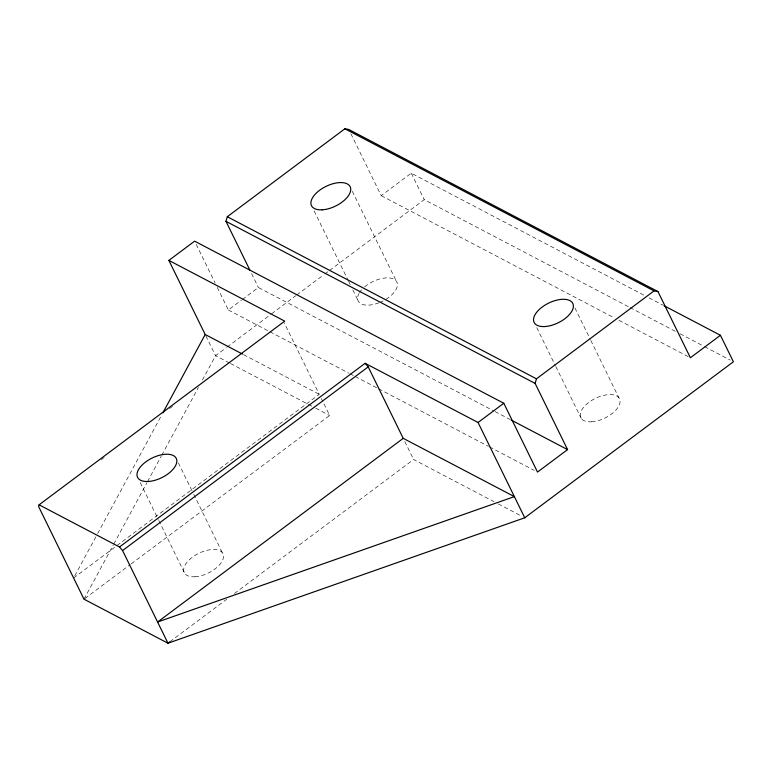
<?xml version="1.0" encoding="UTF-8"?>
<svg xmlns="http://www.w3.org/2000/svg" width="772" height="772" viewBox="0 0 772 772"><rect width="100%" height="100%" fill="white"/><g stroke="black" fill="none" stroke-linecap="round" stroke-linejoin="round"><path stroke-width="0.58" stroke-dasharray="3.86 2.9" d="M74.759 575.883L97.069 534.6M97.639 533.539L161.715 414.969M83.984 599.178L113.166 545.186M113.735 544.125L146.921 482.732M147.491 481.67L161.223 456.262M161.792 455.2L198.404 387.457M202.409 380.046L215.571 355.689L226.196 347.747M217.279 287.396L228.348 309.977L241.491 300.144M242.427 299.44L258.398 287.502L494.003 411.032M350.884 133.759L381.214 195.663L411.264 173.189L644.736 295.599M227.161 347.024L270.634 314.522M271.599 313.799L295.753 295.734M296.718 295.01L323.767 274.784M324.732 274.06L328.592 271.175M329.567 270.451L424.233 199.659L628.919 306.976M101.209 459.707L104.104 457.545M169.608 408.562L172.494 406.41M73.61 577.996L115.993 546.306M116.958 545.582L319.251 394.318L284.241 322.85M84.949 598.454L130.227 564.602M131.192 563.878L329.625 415.49L323.4 402.781M169.888 641.764L226.727 599.265M234.427 593.504L413.599 459.523L494.041 501.694M649.001 297.838L662.858 305.104M629.991 307.536L675.828 331.574M680.093 333.803L703.553 346.107M704.614 346.667L730.206 360.08M381.214 195.663L614.686 318.074M618.951 320.312L688.248 356.645M495.064 411.592L509.993 419.418M228.348 309.977L268.859 331.217M269.92 331.777L348.809 373.137M349.88 373.696L354.145 375.935M355.207 376.495L377.595 388.229M378.666 388.789L488.473 446.361M489.535 446.92L534.311 470.399M243.566 354.637L319.251 394.318M229.429 362.956L215.571 355.689L205.198 334.517M230.49 363.515L314.696 407.664M315.767 408.224L329.625 415.49M498.278 503.913L521.563 516.13M574.918 307.989L590.3 339.39M590.831 340.471L618.941 397.86M536.752 327.627L555.319 365.532M555.85 366.613L581.316 418.588M411.264 173.189L424.233 199.659M352.283 191.263L396.316 281.133M314.117 210.901L348.075 280.207M348.597 281.288L350.189 284.54M352.843 289.954L358.681 301.862M404.789 441.526L413.599 459.523M321.326 398.555L322.879 401.729M251.595 273.626L258.398 287.502M196.213 244.377L215.176 283.092M178.371 462.91L193.222 493.231M193.753 494.321L222.404 552.791M140.215 482.558L158.25 519.373M158.781 520.463L184.769 573.519M364.587 286.914A21.548 10.943 -26.1 0 1 394.531 279.522A21.548 10.943 -26.1 0 1 385.083 299.835M383.124 300.916A21.548 10.943 -26.1 0 1 380.046 302.354M379.013 302.769A21.548 10.943 -26.1 0 1 358.99 293.428M359.52 292.549A21.548 10.943 -26.1 0 1 361.547 289.867M591.497 421.84A21.548 10.943 -26.1 0 0 620.012 400.514A21.548 10.943 -26.1 0 0 588.872 402.328A21.548 10.943 -26.1 0 0 591.497 421.84M194.959 576.771A21.548 10.943 -26.1 0 0 223.475 555.444A21.548 10.943 -26.1 0 0 192.334 557.249A21.548 10.943 -26.1 0 0 194.959 576.771"/><path stroke-width="1.16" d="M720.43 335.289L690.38 357.754L657.966 291.584L348.799 129.484L344.881 128.789L227.296 216.729L225.974 221.332L535.141 383.423L567.565 449.603L537.515 472.068L503.798 403.254L194.631 241.154L168.885 260.405L284.723 321.133L39.092 504.82L38.6 506.528L83.984 599.178L167.968 643.211L524.738 517.79L733.4 361.759L720.43 335.289L663.93 305.664M535.141 383.423L536.463 378.82L654.048 290.89L657.966 291.584M162.863 412.856L205.198 334.517L168.885 260.405M39.092 504.82L119.496 546.981L365.127 363.294L478.061 422.496L524.738 517.79M169.888 641.764L167.968 643.211L122.574 550.561L368.215 366.874L365.127 363.294M403.225 438.342L157.594 622.029L514.364 496.618L403.225 438.342L368.215 366.874M478.061 422.496L503.798 403.254M344.881 128.789L654.048 290.89M227.296 216.729L536.463 378.82M511.064 419.978L567.565 449.603M205.198 334.517L242.505 354.078M119.496 546.981L122.574 550.561M225.974 221.332L250.032 270.422M148.272 481.477A21.548 10.943 -26.1 0 0 176.788 460.151A21.548 10.943 -26.1 0 0 145.647 461.965A21.548 10.943 -26.1 0 0 148.272 481.477M544.82 326.546A21.548 10.943 -26.1 0 0 573.335 305.229A21.548 10.943 -26.1 0 0 542.185 307.034A21.548 10.943 -26.1 0 0 544.82 326.546M322.185 209.82A21.548 10.943 -26.1 0 0 350.7 188.503A21.548 10.943 -26.1 0 0 319.56 190.308A21.548 10.943 -26.1 0 0 322.185 209.82"/></g></svg>
